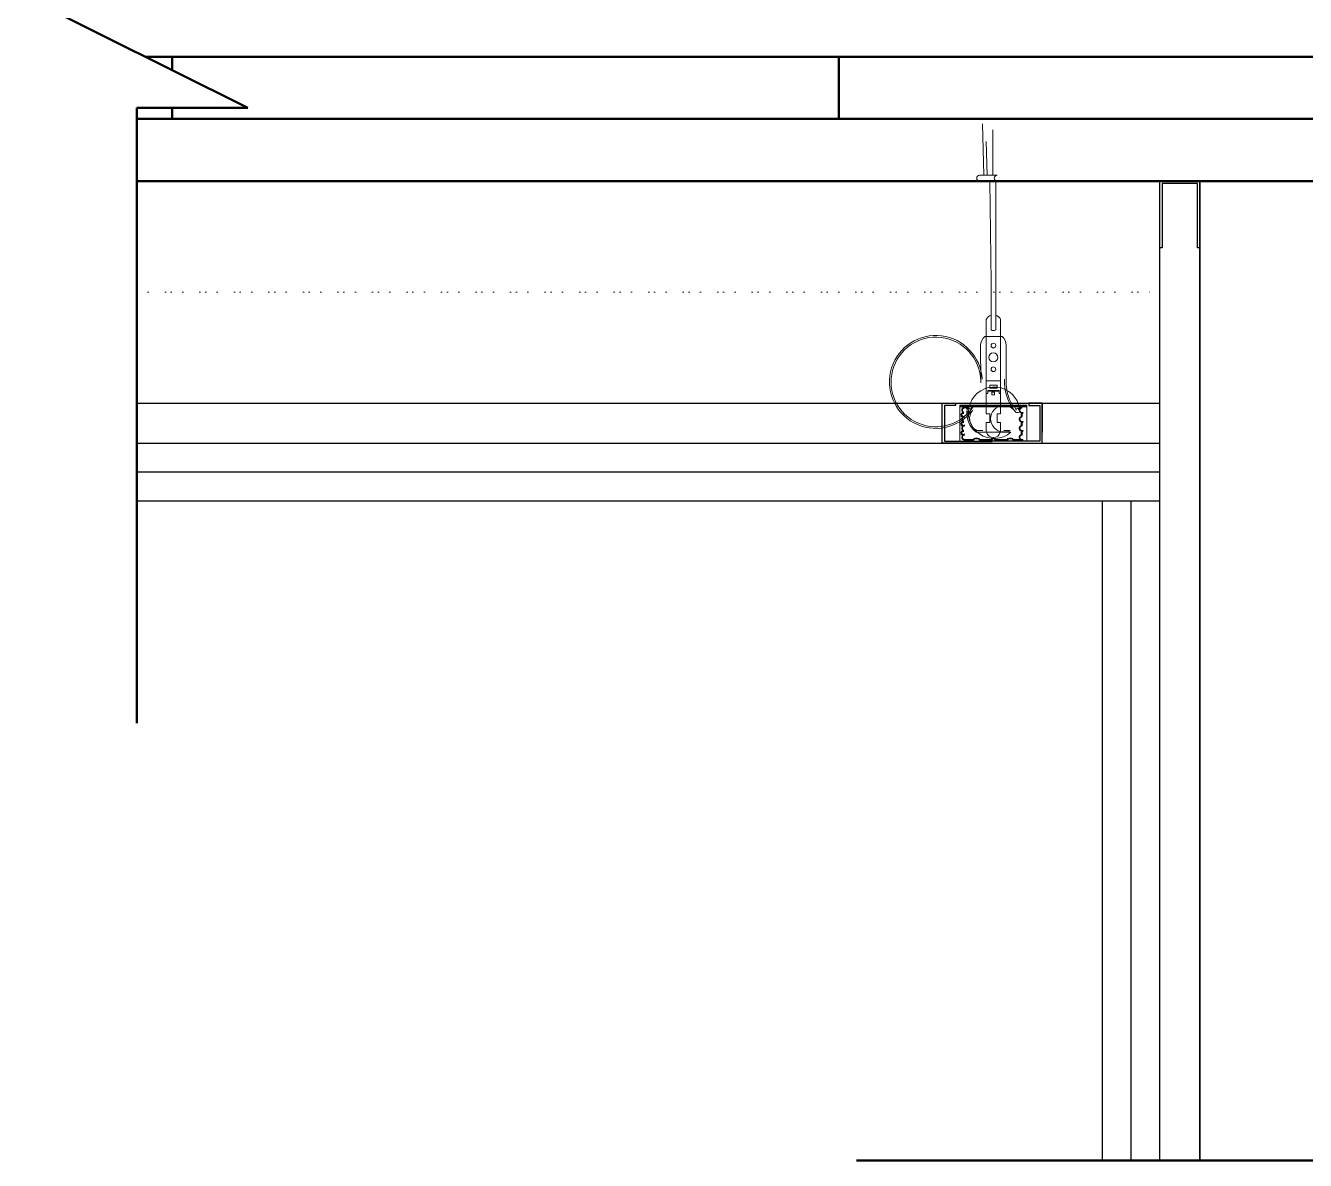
# Model space of a CAD drawing. Extents: x 936 to 24388, y 272 to 1613.
# Drawn here: x 936 to 1512, y 322 to 833 of the extents above; entities that cross this region are included whole.
import ezdxf

# ---------------------------------------------------------------- set-up
doc = ezdxf.new("R2010")
doc.units = 0
doc.header["$MEASUREMENT"] = 0
doc.linetypes.add('ISOLATION', pattern=[15.24254, 0.00254, -2.54, -2.54, 0, 0, 0, -5.08, -2.54, 0, 0, 0, 0, -2.54])
doc.layers.get('0').update_dxf_attribs({"linetype": 'CONTINUOUS'})
for name, color, linetype, lineweight in [('001_Dark_1 20', 7, 'CONTINUOUS', 5), ('001_Dark_1 5', 7, 'CONTINUOUS', 5), ('002_Medium_1 5', 251, 'CONTINUOUS', 5), ('003_Light_1 5', 8, 'CONTINUOUS', 5), ('CLT', 7, 'CONTINUOUS', 50), ('isolant', 7, 'ISOLATION', 9)]:
    doc.layers.add(name, color=color, linetype=linetype, lineweight=lineweight)
doc.layers.add('r4f', color=7, linetype='CONTINUOUS')

msp = doc.modelspace()

# ---------------------------------------------------------------- linework, layer by layer
for points in [[(1446.523438, 322.401062), (1446.523438, 763.137207)], [(1446.523438, 733.137207), (1446.523438, 763.137207)], [(1446.523438, 763.137207), (1464.523438, 763.137207)], [(1463.523438, 762.137207), (1447.523438, 762.137207)], [(1447.523438, 762.137207), (1447.523438, 733.137207)], [(1463.523438, 733.137207), (1463.523438, 762.137207)], [(1464.523438, 322.401062), (1464.523438, 763.137207)], [(1464.523438, 763.137207), (1464.523438, 322.401062)], [(1509.523438, 763.137207), (1464.523438, 763.137207)], [(1464.523438, 574.137207), (1464.523438, 763.137207)], [(1464.523438, 718.137207), (1464.523438, 763.137207)], [(1464.523438, 763.137207), (1464.523438, 733.137207)], [(1447.523438, 733.137207), (1446.523438, 733.137207)], [(1464.523438, 733.137207), (1463.523438, 733.137207)], [(986.003906, 663.137207), (1446.523438, 663.137207)], [(1348.523438, 645.137207), (1348.523438, 663.137207)], [(1348.523438, 663.137207), (1354.523438, 663.137207)], [(1354.523438, 663.137207), (1354.523438, 662.137207)], [(1393.523438, 663.137207), (1387.523438, 663.137207)], [(1387.523438, 663.137207), (1387.523438, 662.137207)], [(1393.523438, 663.137207), (1393.523438, 650.137207)], [(1393.523438, 645.137207), (1393.523438, 663.137207)], [(1354.523438, 662.137207), (1349.523438, 662.137207)], [(1349.523438, 662.137207), (1349.523438, 646.137207)], [(1387.523438, 662.137207), (1392.523438, 662.137207)], [(1392.523438, 662.137207), (1392.523438, 646.137207)], [(1349.523438, 646.137207), (1371.023438, 646.137207)], [(1392.523438, 646.137207), (1371.023438, 646.137207)], [(986.003906, 645.137207), (1446.523438, 645.137207)], [(1371.023438, 645.137207), (1348.523438, 645.137207)], [(1371.023438, 645.137207), (1393.523438, 645.137207)], [(1446.523438, 632.137207), (986.003906, 632.137207)], [(1446.523438, 619.137207), (986.003906, 619.137207)], [(1420.523438, 619.137207), (1420.523438, 322.401062)], [(1433.523438, 619.137207), (1433.523438, 322.401062)]]:
    msp.add_lwpolyline(points)
at = {"layer": '001_Dark_1 20'}
for points in [[(1367.283203, 765.779663), (1366.677734, 788.893982)], [(1371.341797, 786.260681), (1371.341797, 765.779663)], [(1368.404297, 781.009094), (1368.802734, 765.779663)]]:
    msp.add_lwpolyline(points, dxfattribs=at)
at = {"layer": '001_Dark_1 5'}
msp.add_lwpolyline([(1393.523438, 663.137207), (986.003906, 663.137207)], dxfattribs=at)
at = {"layer": '002_Medium_1 5'}
for points in [[(1373.324219, 765.779663), (1365.396484, 765.779663)], [(1373.324219, 763.137207), (1365.396484, 763.137207)], [(1370.019531, 763.137207), (1370.529297, 717.558105)], [(1372.662109, 763.137207), (1372.662109, 717.558105)], [(1368.396484, 693.206482), (1368.396484, 668.174683)], [(1374.796875, 693.206482), (1374.775391, 668.174683)], [(1374.779297, 673.250122), (1368.396484, 673.250122)], [(1374.779297, 673.250122), (1368.396484, 673.250122)], [(1374.779297, 650.091492), (1368.396484, 650.091492)]]:
    msp.add_lwpolyline(points, dxfattribs=at)
at = {"layer": '002_Medium_1 5', "linetype": 'ByBlock'}
for points in [[(1370.529297, 696.224792), (1370.529297, 717.558105)], [(1372.662109, 696.224792), (1372.662109, 717.558105)], [(1368.396484, 693.206482), (1368.396484, 700.792419)], [(1374.796875, 693.206482), (1374.796875, 700.921753)], [(1375.496094, 693.206482), (1367.697266, 693.206482)], [(1365.839844, 689.279602), (1365.876953, 672.361389)], [(1377.351563, 689.279602), (1377.316406, 672.361389)], [(1374.125, 668.918396), (1369.050781, 668.918396)], [(1374.125, 668.918396), (1369.050781, 668.918396)], [(1369.050781, 668.918396), (1369.050781, 667.606995)], [(1374.125, 668.569641), (1369.050781, 668.569641)], [(1369.939453, 669.976563), (1369.939453, 671.260071)], [(1369.939453, 671.260071), (1373.236328, 671.260071)], [(1373.236328, 669.976563), (1369.939453, 669.976563)], [(1373.236328, 671.260071), (1373.236328, 669.976563)], [(1374.125, 668.918396), (1374.125, 667.606995)], [(1368.396484, 668.174683), (1368.396484, 658.350891)], [(1369.050781, 667.606995), (1368.396484, 667.606995)], [(1370.890625, 666.915833), (1370.890625, 668.174683)], [(1370.890625, 668.174683), (1372.050781, 668.174683)], [(1372.050781, 666.915833), (1370.890625, 666.915833)], [(1372.050781, 668.174683), (1372.050781, 666.915833)], [(1374.125, 667.606995), (1374.779297, 667.606995)], [(1374.779297, 668.174683), (1374.779297, 658.350891)], [(1356.488281, 662.358154), (1356.490234, 646.358154)], [(1386.6875, 662.358154), (1356.488281, 662.358154)], [(1386.6875, 661.824829), (1356.488281, 661.824829)], [(1386.6875, 661.558105), (1356.488281, 661.558105)], [(1359.794922, 660.084167), (1359.794922, 660.594666)], [(1368.396484, 658.350891), (1369.939453, 658.350891)], [(1369.939453, 658.350891), (1369.939453, 654.574341)], [(1374.779297, 658.350891), (1373.236328, 658.350891)], [(1373.236328, 658.350891), (1373.236328, 654.574341)], [(1383.044922, 660.42627), (1382.800781, 660.77002)], [(1383.390625, 660.084167), (1383.390625, 660.594666)], [(1386.6875, 662.358154), (1386.685547, 646.358154)], [(1364.099609, 650.931885), (1366.867188, 650.931885)], [(1369.939453, 654.574341), (1368.396484, 654.574341)], [(1368.396484, 654.574341), (1368.396484, 650.091492)], [(1373.236328, 654.574341), (1374.779297, 654.574341)], [(1374.779297, 654.574341), (1374.779297, 650.091492)], [(1379.076172, 650.931885), (1376.308594, 650.931885)], [(1362.728516, 646.560852), (1358.134766, 646.560852)], [(1362.507813, 646.857422), (1358.423828, 646.857422)], [(1362.507813, 646.857422), (1359.318359, 646.857422)], [(1364.53125, 647.450562), (1363.435547, 647.450562)], [(1363.480469, 647.137024), (1364.53125, 647.137024)], [(1368.396484, 650.091492), (1363.798828, 650.091492)], [(1370.832031, 646.560852), (1365.285156, 646.560852)], [(1370.611328, 646.857422), (1365.505859, 646.857422)], [(1370.611328, 646.857422), (1367.421875, 646.857422)], [(1372.34375, 646.560852), (1377.890625, 646.560852)], [(1372.564453, 646.857422), (1375.753906, 646.857422)], [(1372.564453, 646.857422), (1377.669922, 646.857422)], [(1379.464844, 650.091492), (1374.779297, 650.091492)], [(1378.642578, 647.450562), (1379.740234, 647.450562)], [(1379.695313, 647.137024), (1378.642578, 647.137024)], [(1380.447266, 646.560852), (1385.041016, 646.560852)], [(1380.667969, 646.857422), (1383.857422, 646.857422)], [(1380.667969, 646.857422), (1384.751953, 646.857422)]]:
    msp.add_lwpolyline(points, dxfattribs=at)
at = {"layer": '002_Medium_1 5'}
for centre in [(1365.396484, 764.458435), (1373.324219, 764.458435)]:
    msp.add_arc(centre, 1.321233, 90, 270, dxfattribs=at)
at = {"layer": '002_Medium_1 5', "linetype": 'ByBlock'}
for centre, radius, start, end in [((1371.621094, 699.590027), 3.44243, 108.499564, 159.556119), ((1371.621094, 699.590027), 3.44243, 22.48248, 72.396996), ((1345.689453, 672.762146), 20.895617, 3.59406, 321.112095), ((1345.705078, 672.762146), 20.174761, 1.386106, 328.956201), ((1370.921875, 689.279602), 5.081831, 129.089232, 180), ((1371.621094, 697.595215), 1.721024, 230.604845, 307.222131), ((1372.269531, 689.279602), 5.081831, 0, 50.910768), ((1397.486328, 672.762146), 20.895617, 176.40594, 218.887905), ((1371.933594, 658.892395), 11.583439, 8.161264, 310.554662), ((1397.486328, 672.762146), 20.174761, 178.613894, 211.043799), ((1358.070313, 657.945496), 1.084049, 81.092168, 307.552959), ((1358.667969, 660.036377), 1.312058, 86.159811, 249.717991), ((1358.667969, 655.974304), 1.312058, 94.985768, 249.717991), ((1358.070313, 657.945496), 0.685206, 77.927645, 314.950277), ((1358.667969, 660.036377), 1.028173, 86.159805, 251.076566), ((1358.667969, 655.974304), 1.028173, 86.159805, 251.076566), ((1358.667969, 659.063782), 2.414226, 44.970766, 92.085924), ((1358.667969, 659.063782), 1.999447, 42.956003, 92.085928), ((1371.261719, 658.950317), 11.583439, 171.838736, 229.88788), ((1360.771484, 660.351929), 1.377314, 223.380104, 329.579696), ((1360.59375, 660.084167), 0.79894, 0, 180), ((1366.867188, 656.213196), 5.962779, 138.341903, 242.339261), ((1365.515625, 658.892395), 4.291271, 126.135607, 163.87613), ((1376.308594, 656.213196), 5.962779, 41.658097, 297.660739), ((1377.669922, 658.892395), 4.291271, 16.12387, 53.864393), ((1382.402344, 660.351929), 1.377314, 210.420304, 316.619896), ((1382.591797, 660.084167), 0.79894, 0, 180), ((1384.507813, 659.063782), 2.414226, 87.914076, 135.029234), ((1384.507813, 659.063782), 1.999447, 87.914072, 137.043997), ((1384.507813, 660.036377), 1.312058, 93.840189, 290.282009), ((1384.507813, 655.974304), 1.312058, 85.014232, 290.282009), ((1384.507813, 660.036377), 1.028173, 93.840195, 288.923434), ((1384.507813, 655.974304), 1.028173, 93.840195, 288.923434), ((1385.105469, 657.945496), 1.084049, 98.907832, 232.447041), ((1385.105469, 657.945496), 0.685206, 102.072355, 225.049723), ((1358.070313, 653.883484), 1.084049, 81.092168, 307.552959), ((1358.070313, 649.821411), 1.084049, 81.092168, 307.552959), ((1358.667969, 651.912231), 1.312058, 94.985768, 249.717991), ((1358.070313, 653.883484), 0.685206, 77.927645, 314.950277), ((1358.667969, 651.912231), 1.028173, 86.159805, 251.076566), ((1384.507813, 651.912231), 1.312058, 85.014232, 290.282009), ((1384.507813, 651.912231), 1.028173, 93.840195, 288.923434), ((1385.105469, 653.883484), 1.084049, 98.907832, 232.447041), ((1385.105469, 653.883484), 0.685206, 102.072355, 225.049723), ((1358.667969, 647.850159), 1.312058, 98.825957, 246.04974), ((1358.070313, 649.821411), 0.685206, 77.927645, 314.950277), ((1358.667969, 647.850159), 1.028173, 90, 254.916761), ((1363.480469, 646.358154), 1.093382, 87.637587, 152.829681), ((1363.480469, 646.358154), 0.778919, 90, 164.916761), ((1364.53125, 646.358154), 1.093382, 27.170319, 92.362413), ((1364.53125, 646.358154), 0.778919, 15.083239, 90), ((1371.587891, 650.931885), 3.191617, 195.267022, 344.732978), ((1371.591797, 646.358154), 1.093382, 27.170319, 180), ((1371.583984, 646.358154), 1.093382, 0, 152.829681), ((1371.591797, 646.358154), 0.778919, 15.083239, 180), ((1371.583984, 646.358154), 0.778919, 0, 164.916761), ((1378.642578, 646.358154), 1.093382, 87.637587, 152.829681), ((1378.642578, 646.358154), 0.778919, 90, 164.916761), ((1379.695313, 646.358154), 1.093382, 27.170319, 92.362413), ((1379.695313, 646.358154), 0.778919, 15.083239, 90), ((1384.507813, 647.850159), 1.312058, 81.174043, 293.95026), ((1384.507813, 647.850159), 1.028173, 90, 285.083239), ((1385.105469, 649.821411), 1.084049, 98.907832, 232.447041), ((1385.105469, 649.821411), 0.685206, 102.072355, 225.049723)]:
    msp.add_arc(centre, radius, start, end, dxfattribs=at)
at = {"layer": '003_Light_1 5', "linetype": 'ByBlock'}
for centre, radius in [((1371.591797, 683.801819), 2.005529), ((1371.591797, 689.135132), 1.066667), ((1371.591797, 678.468506), 1.066667)]:
    msp.add_circle(centre, radius, dxfattribs=at)
at = {"layer": 'CLT'}
for points in [[(936.003906, 846.137207), (1036.003906, 796.137207)], [(990.003906, 819.137207), (1602.027344, 819.137207)], [(1002.027344, 819.137207), (1002.027344, 813.12561)], [(1302.027344, 819.137207), (1302.027344, 791.137207)], [(986.003906, 796.137207), (986.003906, 619.137207)], [(986.003906, 796.137207), (1036.003906, 796.137207)], [(1002.027344, 796.137207), (1002.027344, 791.137207)], [(1602.027344, 791.137207), (986.003906, 791.137207)], [(986.003906, 763.137207), (1602.027344, 763.137207)], [(986.003906, 619.137207), (986.003906, 519.137207)], [(1410.023438, 322.401062), (1310.023438, 322.401062)], [(1410.023438, 322.401062), (1587.023438, 322.401062)]]:
    msp.add_lwpolyline(points, dxfattribs=at)
at = {"layer": 'isolant'}
msp.add_lwpolyline([(986.003906, 713.137207), (1446.523438, 713.137207)], dxfattribs=at)
at = {"layer": 'r4f', "linetype": 'ByBlock'}
msp.add_lwpolyline([(1384.419922, 661.476379), (1384.419922, 661.476379)], dxfattribs=at)

doc.saveas('drawing.dxf')
